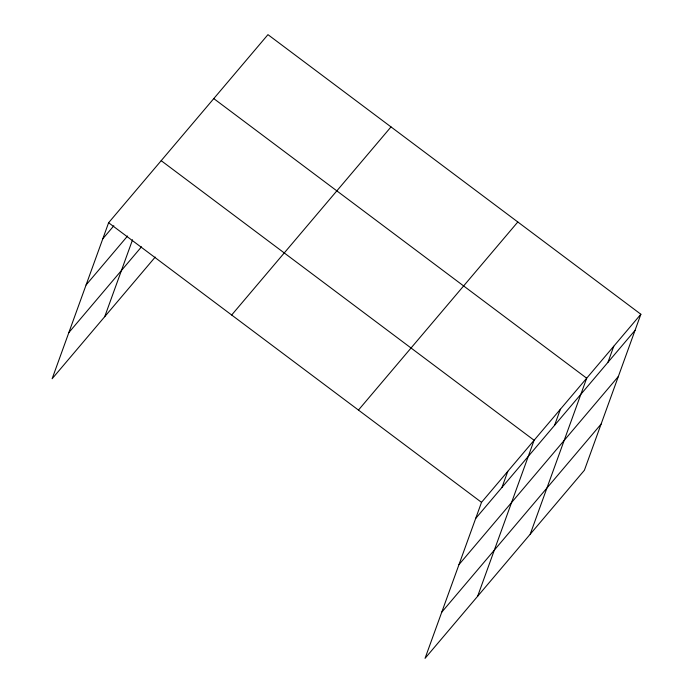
<?xml version="1.0" encoding="UTF-8"?>
<svg xmlns="http://www.w3.org/2000/svg" width="693" height="693" viewBox="0 0 693 693"><rect width="100%" height="100%" fill="white"/><g stroke="black" fill="none" stroke-linecap="round" stroke-linejoin="round"><path stroke-width="1.04" d="M640.869 314.25L481.514 502.347L425.043 658.35L584.39 470.261L640.869 314.25L267.957 34.65L108.61 222.739L52.131 378.75L155.232 257.06M104.721 316.675L132.554 239.778M501.983 487.396L507.804 471.309M477.624 596.283L534.104 440.272L161.192 160.672M554.573 425.32L560.394 409.234M530.214 534.208L586.685 378.205L213.782 98.605M607.952 362.309L613.781 346.223M102.781 238.825L113.851 225.762M86.071 284.996L127.581 236.001M68.85 332.571L141.502 246.821M231.67 315.012L391.017 126.914M358.454 410.074L517.81 221.985M475.693 518.425L635.048 330.336M458.974 564.604L618.329 376.507M441.753 612.179L601.108 424.081M108.61 222.739L481.514 502.347"/></g></svg>
